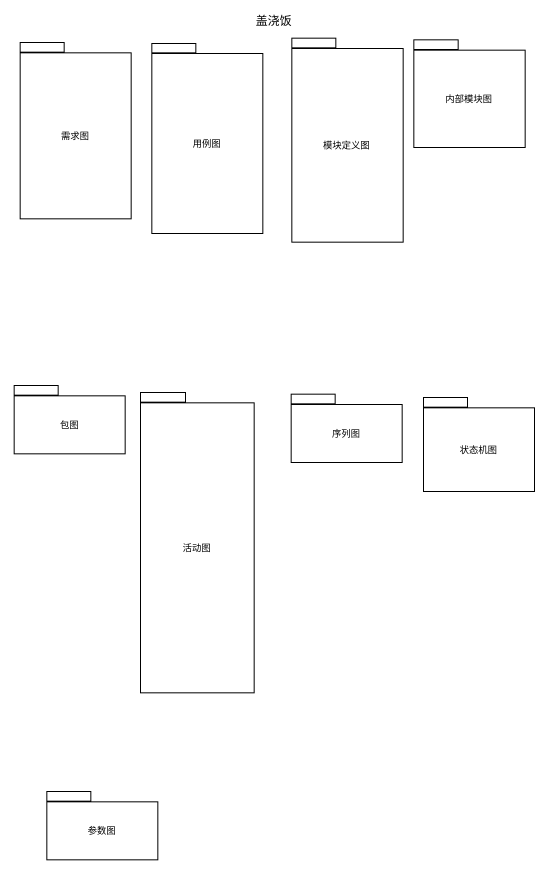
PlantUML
@startuml
title 盖浇饭
package 需求图 {
}
package 用例图 {
}
package 模块定义图 {
}
package 内部模块图 {
}
package 包图 {
}
package 活动图 {
}
package 序列图 {
}
package 状态机图 {
}
package 参数图 {
}
@enduml
